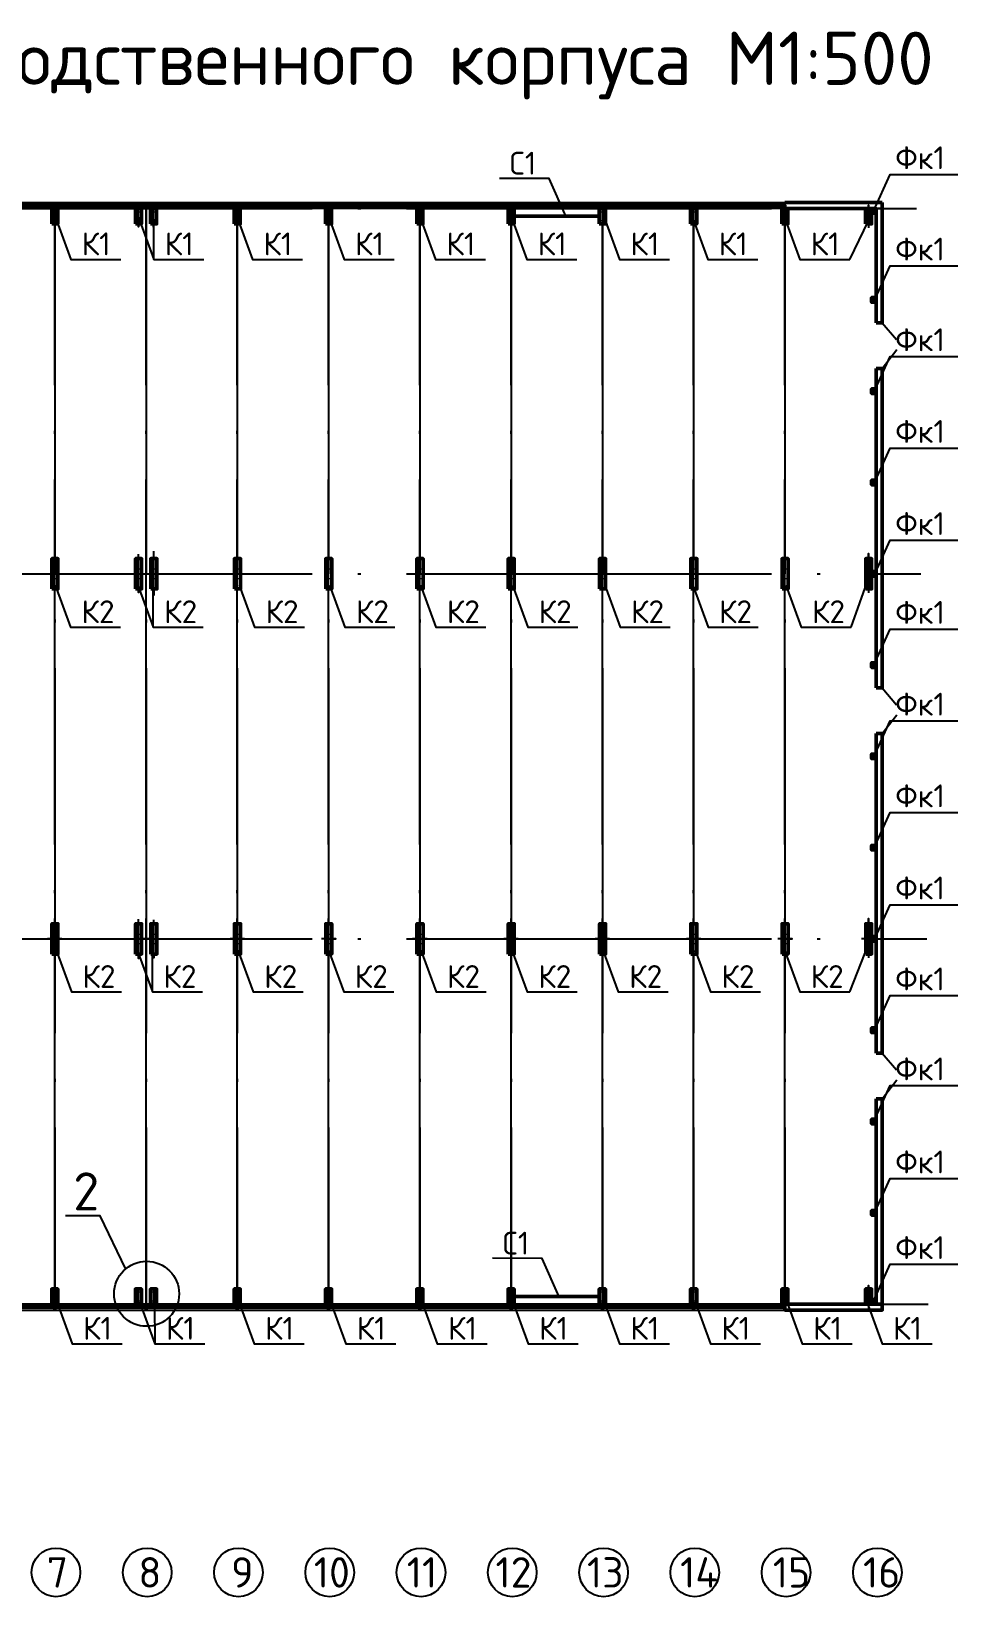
# Model space of a CAD drawing. Header units: millimetres. Extents: x -258526 to -95372, y 16759 to 83244.
# Drawn here: x -128531.7 to -128501.3, y 39764.4 to 39815.9 of the extents above; entities that cross this region are included whole.
import ezdxf

# ---------------------------------------------------------------- set-up
doc = ezdxf.new("R2010")
doc.units = ezdxf.units.MM
doc.header["$LTSCALE"] = 0.5
doc.linetypes.add('ACAD_ISO04W100', pattern=[30, 24, -3, 0, -3])
doc.layers.add('оси', color=7, linetype='ACAD_ISO04W100')
doc.layers.add('тонкие', color=7, linetype='Continuous')
for name, color, linetype, lineweight in [('ТОЛСТЫЕ', 1, 'Continuous', 50), ('ТОЛСТЫЕ3', 7, 'Continuous', 30), ('ТОНКИЕе', 7, 'Continuous', 25)]:
    doc.layers.add(name, color=color, linetype=linetype, lineweight=lineweight)
doc.layers.add('штрих', color=7, linetype='Continuous', lineweight=9, true_color=0x000000)
doc.styles.add('Наклонный 5', font='isocpeur.ttf', dxfattribs={"height": 7})

msp = doc.modelspace()

# ---------------------------------------------------------------- linework, layer by layer
at = {"layer": 'оси', "color": 0}
for points in [[(-128549.5967, 39810.0366), (-128502.6357, 39810.0366)], [(-128530.9578, 39774.0366), (-128530.9578, 39774.0366), (-128530.9578, 39810.0366)], [(-128530.9578, 39810.0366), (-128530.9578, 39774.0366)], [(-128527.9578, 39774.0366), (-128527.9578, 39774.0366), (-128527.9578, 39810.0366)], [(-128527.9578, 39810.0366), (-128527.9578, 39774.0366)], [(-128524.9578, 39774.0366), (-128524.9578, 39774.0366), (-128524.9578, 39810.0366)], [(-128524.9578, 39810.0366), (-128524.9578, 39774.0366)], [(-128521.9578, 39774.0366), (-128521.9578, 39774.0366), (-128521.9578, 39810.0366)], [(-128521.9578, 39810.0366), (-128521.9578, 39774.0366)], [(-128518.9578, 39774.0366), (-128518.9578, 39774.0366), (-128518.9578, 39810.0366)], [(-128518.9578, 39810.0366), (-128518.9578, 39774.0366)], [(-128515.9578, 39774.0366), (-128515.9578, 39774.0366), (-128515.9578, 39810.0366)], [(-128515.9578, 39810.0366), (-128515.9578, 39774.0366)], [(-128512.9578, 39774.0366), (-128512.9578, 39774.0366), (-128512.9578, 39810.0366)], [(-128512.9578, 39810.0366), (-128512.9578, 39774.0366)], [(-128509.9578, 39774.0366), (-128509.9578, 39774.0366), (-128509.9578, 39810.0366)], [(-128509.9578, 39810.0366), (-128509.9578, 39774.0366)], [(-128506.9578, 39774.0366), (-128506.9578, 39774.0366), (-128506.9578, 39810.0366)], [(-128506.9578, 39810.0366), (-128506.9578, 39774.0366)], [(-128503.9578, 39806.2866), (-128503.9578, 39810.0366)], [(-128503.9578, 39794.2866), (-128503.9578, 39804.7866)], [(-128549.5967, 39798.0366), (-128502.4891, 39798.0366)], [(-128503.9578, 39782.2866), (-128503.9578, 39792.7866)], [(-128549.5967, 39786.0366), (-128502.2937, 39786.0366)], [(-128503.9578, 39774.0366), (-128503.9578, 39774.0366), (-128503.9578, 39780.7866)], [(-128549.5967, 39774.0366), (-128502.2451, 39774.0366)]]:
    msp.add_lwpolyline(points, dxfattribs=at)
at = {"layer": 'ТОЛСТЫЕ', "color": 0, "lineweight": 25}
for p, q in [((-128549.1578, 39810.2366), (-128503.9578, 39810.2366)), ((-128503.7578, 39810.0366), (-128548.9578, 39810.0366))]:
    msp.add_line(p, q, dxfattribs=at)
at = {"layer": 'ТОЛСТЫЕ', "color": 0}
for p, q in [((-128503.9578, 39810.2366), (-128503.7578, 39810.2366)), ((-128503.7578, 39810.2366), (-128503.7578, 39809.9425)), ((-128503.7578, 39809.9425), (-128503.7578, 39810.0366))]:
    msp.add_line(p, q, dxfattribs=at)
for points in [[(-128545.9578, 39810.0366), (-128545.9578, 39810.0866), (-128506.9578, 39810.0866), (-128506.9578, 39810.1366), (-128545.9578, 39810.1366)], [(-128531.0578, 39809.5366), (-128531.0578, 39810.0366), (-128530.8578, 39810.0366), (-128530.8578, 39809.5366), (-128531.0578, 39809.5366)], [(-128528.3078, 39809.5366), (-128528.3078, 39810.0366), (-128528.1078, 39810.0366), (-128528.1078, 39809.5366), (-128528.3078, 39809.5366)], [(-128527.8078, 39809.5366), (-128527.8078, 39810.0366), (-128527.6078, 39810.0366), (-128527.6078, 39809.5366), (-128527.8078, 39809.5366)], [(-128525.0578, 39809.5366), (-128525.0578, 39810.0366), (-128524.8578, 39810.0366), (-128524.8578, 39809.5366), (-128525.0578, 39809.5366)], [(-128522.0578, 39809.5366), (-128522.0578, 39810.0366), (-128521.8578, 39810.0366), (-128521.8578, 39809.5366), (-128522.0578, 39809.5366)], [(-128519.0578, 39809.5366), (-128519.0578, 39810.0366), (-128518.8578, 39810.0366), (-128518.8578, 39809.5366), (-128519.0578, 39809.5366)], [(-128516.0578, 39809.5366), (-128516.0578, 39810.0366), (-128515.8578, 39810.0366), (-128515.8578, 39809.5366), (-128516.0578, 39809.5366)], [(-128515.8578, 39809.7866), (-128513.0578, 39809.7866)], [(-128513.0578, 39809.5366), (-128513.0578, 39810.0366), (-128512.8578, 39810.0366), (-128512.8578, 39809.5366), (-128513.0578, 39809.5366)], [(-128510.0578, 39809.5366), (-128510.0578, 39810.0366), (-128509.8578, 39810.0366), (-128509.8578, 39809.5366), (-128510.0578, 39809.5366)], [(-128507.0578, 39809.5366), (-128507.0578, 39810.0366), (-128506.8578, 39810.0366), (-128506.8578, 39809.5366), (-128507.0578, 39809.5366)], [(-128506.9578, 39810.2366), (-128503.7578, 39810.2366)], [(-128506.8578, 39810.0366), (-128503.9578, 39810.0366)], [(-128504.3078, 39809.5366), (-128504.3078, 39810.0366), (-128504.1078, 39810.0366), (-128504.1078, 39809.5366), (-128504.3078, 39809.5366)], [(-128504.1078, 39809.8866), (-128503.9578, 39809.8866), (-128503.9578, 39810.0366), (-128504.1078, 39810.0366), (-128504.1078, 39810.0366), (-128504.1078, 39809.8866), (-128503.9578, 39810.0366), (-128504.1078, 39810.0366), (-128503.9578, 39809.8866)], [(-128503.9578, 39806.2866), (-128503.9578, 39810.0366)], [(-128503.7578, 39810.0366), (-128503.7578, 39806.2866)], [(-128504.1078, 39806.9616), (-128503.9578, 39806.9616), (-128503.9578, 39807.1116), (-128504.1078, 39807.1116), (-128504.1078, 39807.1116), (-128504.1078, 39806.9616), (-128503.9578, 39807.1116), (-128504.1078, 39807.1116), (-128503.9578, 39806.9616)], [(-128503.9578, 39806.2866), (-128503.7555, 39806.2866), (-128503.7578, 39806.2866)], [(-128503.9578, 39794.2866), (-128503.9578, 39804.7866)], [(-128503.7578, 39804.7866), (-128503.9578, 39804.7866)], [(-128503.7578, 39804.7866), (-128503.7578, 39794.2866)], [(-128504.1078, 39803.9616), (-128503.9578, 39803.9616), (-128503.9578, 39804.1116), (-128504.1078, 39804.1116), (-128504.1078, 39804.1116), (-128504.1078, 39803.9616), (-128503.9578, 39804.1116), (-128504.1078, 39804.1116), (-128503.9578, 39803.9616)], [(-128504.1078, 39800.9616), (-128503.9578, 39800.9616), (-128503.9578, 39801.1116), (-128504.1078, 39801.1116), (-128504.1078, 39801.1116), (-128504.1078, 39800.9616), (-128503.9578, 39801.1116), (-128504.1078, 39801.1116), (-128503.9578, 39800.9616)], [(-128531.0516, 39797.5366), (-128530.8516, 39797.5366), (-128530.8516, 39798.5366), (-128531.0516, 39798.5366), (-128531.0516, 39797.5366)], [(-128528.3016, 39797.5366), (-128528.1016, 39797.5366), (-128528.1016, 39798.5366), (-128528.3016, 39798.5366), (-128528.3016, 39797.5366)], [(-128527.8016, 39797.5366), (-128527.6016, 39797.5366), (-128527.6016, 39798.5366), (-128527.8016, 39798.5366), (-128527.8016, 39797.5366)], [(-128525.0516, 39797.5366), (-128524.8516, 39797.5366), (-128524.8516, 39798.5366), (-128525.0516, 39798.5366), (-128525.0516, 39797.5366)], [(-128522.0516, 39797.5366), (-128521.8516, 39797.5366), (-128521.8516, 39798.5366), (-128522.0516, 39798.5366), (-128522.0516, 39797.5366)], [(-128519.0516, 39797.5366), (-128518.8516, 39797.5366), (-128518.8516, 39798.5366), (-128519.0516, 39798.5366), (-128519.0516, 39797.5366)], [(-128516.0516, 39797.5366), (-128515.8516, 39797.5366), (-128515.8516, 39798.5366), (-128516.0516, 39798.5366), (-128516.0516, 39797.5366)], [(-128513.0516, 39797.5366), (-128512.8516, 39797.5366), (-128512.8516, 39798.5366), (-128513.0516, 39798.5366), (-128513.0516, 39797.5366)], [(-128510.0516, 39797.5366), (-128509.8516, 39797.5366), (-128509.8516, 39798.5366), (-128510.0516, 39798.5366), (-128510.0516, 39797.5366)], [(-128507.0516, 39797.5366), (-128506.8516, 39797.5366), (-128506.8516, 39798.5366), (-128507.0516, 39798.5366), (-128507.0516, 39797.5366)], [(-128504.3016, 39797.5366), (-128504.1078, 39797.5366), (-128504.1078, 39798.5366), (-128504.3016, 39798.5366), (-128504.3016, 39797.5366)], [(-128504.1078, 39797.9616), (-128503.9578, 39797.9616), (-128503.9578, 39798.1116), (-128504.1078, 39798.1116), (-128504.1078, 39798.1116), (-128504.1078, 39797.9616), (-128503.9578, 39798.1116), (-128504.1078, 39798.1116), (-128503.9578, 39797.9616)], [(-128504.1078, 39794.9616), (-128503.9578, 39794.9616), (-128503.9578, 39795.1116), (-128504.1078, 39795.1116), (-128504.1078, 39795.1116), (-128504.1078, 39794.9616), (-128503.9578, 39795.1116), (-128504.1078, 39795.1116), (-128503.9578, 39794.9616)], [(-128503.9578, 39794.2866), (-128503.7555, 39794.2866), (-128503.7578, 39794.2866)], [(-128503.9578, 39782.2866), (-128503.9578, 39792.7866)], [(-128503.7578, 39792.7866), (-128503.9578, 39792.7866)], [(-128503.7578, 39792.7866), (-128503.7578, 39782.2866)], [(-128504.1078, 39791.9616), (-128503.9578, 39791.9616), (-128503.9578, 39792.1116), (-128504.1078, 39792.1116), (-128504.1078, 39792.1116), (-128504.1078, 39791.9616), (-128503.9578, 39792.1116), (-128504.1078, 39792.1116), (-128503.9578, 39791.9616)], [(-128504.1078, 39788.9616), (-128503.9578, 39788.9616), (-128503.9578, 39789.1116), (-128504.1078, 39789.1116), (-128504.1078, 39789.1116), (-128504.1078, 39788.9616), (-128503.9578, 39789.1116), (-128504.1078, 39789.1116), (-128503.9578, 39788.9616)], [(-128531.0516, 39785.5366), (-128530.8516, 39785.5366), (-128530.8516, 39786.5366), (-128531.0516, 39786.5366), (-128531.0516, 39785.5366)], [(-128528.3016, 39785.5366), (-128528.1016, 39785.5366), (-128528.1016, 39786.5366), (-128528.3016, 39786.5366), (-128528.3016, 39785.5366)], [(-128527.8016, 39785.5366), (-128527.6016, 39785.5366), (-128527.6016, 39786.5366), (-128527.8016, 39786.5366), (-128527.8016, 39785.5366)], [(-128525.0516, 39785.5366), (-128524.8516, 39785.5366), (-128524.8516, 39786.5366), (-128525.0516, 39786.5366), (-128525.0516, 39785.5366)], [(-128522.0516, 39785.5366), (-128521.8516, 39785.5366), (-128521.8516, 39786.5366), (-128522.0516, 39786.5366), (-128522.0516, 39785.5366)], [(-128519.0516, 39785.5366), (-128518.8516, 39785.5366), (-128518.8516, 39786.5366), (-128519.0516, 39786.5366), (-128519.0516, 39785.5366)], [(-128516.0516, 39785.5366), (-128515.8516, 39785.5366), (-128515.8516, 39786.5366), (-128516.0516, 39786.5366), (-128516.0516, 39785.5366)], [(-128513.0516, 39785.5366), (-128512.8516, 39785.5366), (-128512.8516, 39786.5366), (-128513.0516, 39786.5366), (-128513.0516, 39785.5366)], [(-128510.0516, 39785.5366), (-128509.8516, 39785.5366), (-128509.8516, 39786.5366), (-128510.0516, 39786.5366), (-128510.0516, 39785.5366)], [(-128507.0516, 39785.5366), (-128506.8516, 39785.5366), (-128506.8516, 39786.5366), (-128507.0516, 39786.5366), (-128507.0516, 39785.5366)], [(-128504.3016, 39785.5366), (-128504.1078, 39785.5366), (-128504.1078, 39786.5366), (-128504.3016, 39786.5366), (-128504.3016, 39785.5366)], [(-128504.1078, 39785.9616), (-128503.9578, 39785.9616), (-128503.9578, 39786.1116), (-128504.1078, 39786.1116), (-128504.1078, 39786.1116), (-128504.1078, 39785.9616), (-128503.9578, 39786.1116), (-128504.1078, 39786.1116), (-128503.9578, 39785.9616)], [(-128504.1078, 39782.9616), (-128503.9578, 39782.9616), (-128503.9578, 39783.1116), (-128504.1078, 39783.1116), (-128504.1078, 39783.1116), (-128504.1078, 39782.9616), (-128503.9578, 39783.1116), (-128504.1078, 39783.1116), (-128503.9578, 39782.9616)], [(-128503.9578, 39782.2866), (-128503.7555, 39782.2866), (-128503.7578, 39782.2866)], [(-128503.7578, 39780.7866), (-128503.7578, 39774.0366), (-128503.9578, 39774.0366), (-128503.9578, 39780.7866)], [(-128503.9578, 39780.0366), (-128503.9578, 39780.7866)], [(-128503.7578, 39780.7866), (-128503.9578, 39780.7866)], [(-128504.1078, 39779.9616), (-128503.9578, 39779.9616), (-128503.9578, 39780.1116), (-128504.1078, 39780.1116), (-128504.1078, 39780.1116), (-128504.1078, 39779.9616), (-128503.9578, 39780.1116), (-128504.1078, 39780.1116), (-128503.9578, 39779.9616)], [(-128504.1078, 39776.9616), (-128503.9578, 39776.9616), (-128503.9578, 39777.1116), (-128504.1078, 39777.1116), (-128504.1078, 39777.1116), (-128504.1078, 39776.9616), (-128503.9578, 39777.1116), (-128504.1078, 39777.1116), (-128503.9578, 39776.9616)], [(-128531.0578, 39774.0366), (-128531.0578, 39774.5366), (-128530.8578, 39774.5366), (-128530.8578, 39774.0366), (-128531.0578, 39774.0366)], [(-128528.3078, 39774.0366), (-128528.3078, 39774.5366), (-128528.1078, 39774.5366), (-128528.1078, 39774.0366), (-128528.3078, 39774.0366)], [(-128527.8078, 39774.0366), (-128527.8078, 39774.5366), (-128527.6078, 39774.5366), (-128527.6078, 39774.0366), (-128527.8078, 39774.0366)], [(-128525.0578, 39774.0366), (-128525.0578, 39774.5366), (-128524.8578, 39774.5366), (-128524.8578, 39774.0366), (-128525.0578, 39774.0366)], [(-128522.0578, 39774.0366), (-128522.0578, 39774.5366), (-128521.8578, 39774.5366), (-128521.8578, 39774.0366), (-128522.0578, 39774.0366)], [(-128519.0578, 39774.0366), (-128519.0578, 39774.5366), (-128518.8578, 39774.5366), (-128518.8578, 39774.0366), (-128519.0578, 39774.0366)], [(-128516.0578, 39774.0366), (-128516.0578, 39774.5366), (-128515.8578, 39774.5366), (-128515.8578, 39774.0366), (-128516.0578, 39774.0366)], [(-128515.8578, 39774.2866), (-128513.0578, 39774.2866)], [(-128513.0578, 39774.0366), (-128513.0578, 39774.5366), (-128512.8578, 39774.5366), (-128512.8578, 39774.0366), (-128513.0578, 39774.0366)], [(-128510.0578, 39774.0366), (-128510.0578, 39774.5366), (-128509.8578, 39774.5366), (-128509.8578, 39774.0366), (-128510.0578, 39774.0366)], [(-128507.0578, 39774.0366), (-128507.0578, 39774.5366), (-128506.8578, 39774.5366), (-128506.8578, 39774.0366), (-128507.0578, 39774.0366)], [(-128504.3078, 39774.0366), (-128504.3078, 39774.5366), (-128504.1078, 39774.5366), (-128504.1078, 39774.0366), (-128504.3078, 39774.0366)], [(-128506.9578, 39774.0366), (-128506.9578, 39773.9866), (-128545.9578, 39773.9866), (-128545.9578, 39773.9366), (-128506.9578, 39773.9366)], [(-128530.9578, 39773.8366), (-128530.9578, 39774.0366)], [(-128527.9578, 39773.8366), (-128527.9578, 39774.0366)], [(-128524.9578, 39773.8366), (-128524.9578, 39774.0366)], [(-128521.9578, 39773.8366), (-128521.9578, 39774.0366)], [(-128518.9578, 39773.8366), (-128518.9578, 39774.0366)], [(-128515.9578, 39773.8366), (-128515.9578, 39774.0366)], [(-128512.9578, 39773.8366), (-128512.9578, 39774.0366)], [(-128509.9578, 39773.8366), (-128509.9578, 39774.0366)], [(-128506.9578, 39773.8366), (-128506.9578, 39774.0366)], [(-128503.7578, 39774.0366), (-128503.7578, 39773.8366), (-128506.9578, 39773.8366), (-128506.9578, 39774.0366), (-128504.1078, 39774.0366)], [(-128504.1078, 39774.0366), (-128503.9578, 39774.0366), (-128503.9578, 39774.1866), (-128504.1078, 39774.1866), (-128504.1078, 39774.1866), (-128504.1078, 39774.0366), (-128503.9578, 39774.1866), (-128504.1078, 39774.1866), (-128503.9578, 39774.0366)]]:
    msp.add_lwpolyline(points, dxfattribs=at)
at = {"layer": 'ТОЛСТЫЕ', "color": 0, "lineweight": 25}
msp.add_lwpolyline([(-128549.1578, 39774.0366), (-128549.1578, 39773.8366), (-128503.7578, 39773.8366), (-128503.7578, 39774.0366), (-128549.1578, 39774.0366)], dxfattribs=at)
at = {"layer": 'ТОЛСТЫЕ3', "color": 0}
for points in [[(-128530.9578, 39810.0366), (-128530.9578, 39810.2366)], [(-128527.9578, 39810.0366), (-128527.9578, 39810.2366)], [(-128524.9578, 39810.0366), (-128524.9578, 39810.2366)], [(-128521.9578, 39810.0366), (-128521.9578, 39810.2366)], [(-128518.9578, 39810.0366), (-128518.9578, 39810.2366)], [(-128515.9578, 39810.0366), (-128515.9578, 39810.2366)], [(-128512.9578, 39810.0366), (-128512.9578, 39810.2366)], [(-128509.9578, 39810.0366), (-128509.9578, 39810.2366)], [(-128506.9578, 39810.0366), (-128506.9578, 39810.2366)]]:
    msp.add_lwpolyline(points, dxfattribs=at)
at = {"layer": 'тонкие', "color": 0}
for points in [[(-128531.0578, 39809.5366), (-128530.9578, 39809.5366), (-128530.9578, 39810.1464), (-128530.9578, 39809.4009)], [(-128525.0578, 39809.5366), (-128524.9578, 39809.5366), (-128524.9578, 39810.1464), (-128524.9578, 39809.4009)], [(-128522.0578, 39809.5366), (-128521.9578, 39809.5366), (-128521.9578, 39810.1464), (-128521.9578, 39809.4009)], [(-128519.0578, 39809.5366), (-128518.9578, 39809.5366), (-128518.9578, 39810.1464), (-128518.9578, 39809.4009)], [(-128516.0578, 39809.5366), (-128515.9578, 39809.5366), (-128515.9578, 39810.1464), (-128515.9578, 39809.4009)], [(-128513.0578, 39809.5366), (-128512.9578, 39809.5366), (-128512.9578, 39810.1464), (-128512.9578, 39809.4009)], [(-128510.0578, 39809.5366), (-128509.9578, 39809.5366), (-128509.9578, 39810.1464), (-128509.9578, 39809.4009)], [(-128507.0578, 39809.5366), (-128506.9578, 39809.5366), (-128506.9578, 39810.1464), (-128506.9578, 39809.4009)], [(-128504.3078, 39809.5366), (-128504.2078, 39809.5366), (-128504.2078, 39810.1464), (-128504.2078, 39809.4009)], [(-128504.2078, 39798.0366), (-128504.2078, 39798.7075), (-128504.2078, 39797.4147)], [(-128530.9578, 39786.0366), (-128530.9578, 39786.7075), (-128530.9578, 39785.4147)], [(-128527.9578, 39786.0366), (-128527.9578, 39786.7075), (-128527.9578, 39785.4147)], [(-128524.9578, 39786.0366), (-128524.9578, 39786.7075), (-128524.9578, 39785.4147)], [(-128521.9578, 39786.0366), (-128521.9578, 39786.7075), (-128521.9578, 39785.4147)], [(-128518.9578, 39786.0366), (-128518.9578, 39786.7075), (-128518.9578, 39785.4147)], [(-128515.9578, 39786.0366), (-128515.9578, 39786.7075), (-128515.9578, 39785.4147)], [(-128512.9578, 39786.0366), (-128512.9578, 39786.7075), (-128512.9578, 39785.4147)], [(-128509.9578, 39786.0366), (-128509.9578, 39786.7075), (-128509.9578, 39785.4147)], [(-128506.9578, 39786.0366), (-128506.9578, 39786.7075), (-128506.9578, 39785.4147)], [(-128504.2078, 39786.0366), (-128504.2078, 39786.7075), (-128504.2078, 39785.4147)], [(-128503.9578, 39786.0366), (-128504.2078, 39786.0366), (-128504.2078, 39786.2153), (-128504.2078, 39785.927)], [(-128531.0516, 39786.0366), (-128530.7208, 39786.0366), (-128531.1948, 39786.0366)], [(-128528.0516, 39786.0366), (-128527.7208, 39786.0366), (-128528.1948, 39786.0366)], [(-128525.0516, 39786.0366), (-128524.7208, 39786.0366), (-128525.1948, 39786.0366)], [(-128522.0516, 39786.0366), (-128521.7208, 39786.0366), (-128522.1948, 39786.0366)], [(-128519.0516, 39786.0366), (-128518.7208, 39786.0366), (-128519.1948, 39786.0366)], [(-128516.0516, 39786.0366), (-128515.7208, 39786.0366), (-128516.1948, 39786.0366)], [(-128513.0516, 39786.0366), (-128512.7208, 39786.0366), (-128513.1948, 39786.0366)], [(-128510.0516, 39786.0366), (-128509.7208, 39786.0366), (-128510.1948, 39786.0366)], [(-128507.0516, 39786.0366), (-128506.7208, 39786.0366), (-128507.1948, 39786.0366)], [(-128504.3016, 39786.0366), (-128503.9708, 39786.0366), (-128504.4448, 39786.0366)], [(-128531.2078, 39774.0366), (-128530.9578, 39774.0366), (-128530.9578, 39774.6464), (-128530.9578, 39773.9009)], [(-128528.2078, 39774.0366), (-128527.9578, 39774.0366), (-128527.9578, 39774.6464), (-128527.9578, 39773.9009)], [(-128525.2078, 39774.0366), (-128524.9578, 39774.0366), (-128524.9578, 39774.6464), (-128524.9578, 39773.9009)], [(-128522.2078, 39774.0366), (-128521.9578, 39774.0366), (-128521.9578, 39774.6464), (-128521.9578, 39773.9009)], [(-128519.2078, 39774.0366), (-128518.9578, 39774.0366), (-128518.9578, 39774.6464), (-128518.9578, 39773.9009)], [(-128516.2078, 39774.0366), (-128515.9578, 39774.0366), (-128515.9578, 39774.6464), (-128515.9578, 39773.9009)], [(-128513.2078, 39774.0366), (-128512.9578, 39774.0366), (-128512.9578, 39774.6464), (-128512.9578, 39773.9009)], [(-128510.2078, 39774.0366), (-128509.9578, 39774.0366), (-128509.9578, 39774.6464), (-128509.9578, 39773.9009)], [(-128507.2078, 39774.0366), (-128506.9578, 39774.0366), (-128506.9578, 39774.6464), (-128506.9578, 39773.9009)], [(-128504.4578, 39774.0366), (-128504.2078, 39774.0366), (-128504.2078, 39774.6464), (-128504.2078, 39773.9009)], [(-128503.9578, 39774.0366), (-128504.2078, 39774.0366), (-128504.2078, 39774.6495)]]:
    msp.add_lwpolyline(points, dxfattribs=at)
at = {"layer": 'ТОНКИЕе', "color": 0}
for points in [[(-128514.1515, 39809.762), (-128514.7015, 39811.0258), (-128516.3419, 39811.0322)], [(-128504.0331, 39809.9748), (-128503.5003, 39811.1588), (-128501.2779, 39811.1588)], [(-128528.2078, 39809.5366), (-128528.2078, 39809.4341), (-128528.2078, 39810.0366)], [(-128527.7078, 39809.5366), (-128527.7078, 39809.4243), (-128527.7078, 39810.0366)], [(-128530.9343, 39809.7474), (-128530.43, 39808.3702), (-128528.787, 39808.3702)], [(-128528.204, 39809.7474), (-128527.6997, 39808.3702), (-128526.0567, 39808.3702)], [(-128527.6997, 39808.3702), (-128527.6997, 39809.6929)], [(-128524.9591, 39809.7474), (-128524.4548, 39808.3702), (-128522.8118, 39808.3702)], [(-128521.9488, 39809.7474), (-128521.4445, 39808.3702), (-128519.8015, 39808.3702)], [(-128518.9445, 39809.7474), (-128518.4402, 39808.3702), (-128516.7973, 39808.3702)], [(-128515.9472, 39809.7474), (-128515.4429, 39808.3702), (-128513.8, 39808.3702)], [(-128512.8979, 39809.7474), (-128512.3935, 39808.3702), (-128510.7506, 39808.3702)], [(-128509.9982, 39809.7474), (-128509.4939, 39808.3702), (-128507.8509, 39808.3702)], [(-128506.9748, 39809.7474), (-128506.4705, 39808.3702), (-128504.8275, 39808.3702)], [(-128504.8275, 39808.3702), (-128504.2078, 39809.6366)], [(-128504.0331, 39806.9735), (-128503.5003, 39808.1575), (-128501.2779, 39808.1575)], [(-128503.7555, 39806.2866), (-128503.2932, 39805.7316)], [(-128504.0331, 39803.994), (-128503.5003, 39805.178), (-128501.2779, 39805.178)], [(-128503.7578, 39804.7866), (-128503.278, 39805.4052)], [(-128504.0331, 39800.9817), (-128503.5003, 39802.1657), (-128501.2779, 39802.1657)], [(-128504.0331, 39797.9543), (-128503.5003, 39799.1383), (-128501.2779, 39799.1383)], [(-128528.2016, 39797.5366), (-128528.2016, 39797.4173), (-128528.2016, 39798.683)], [(-128527.7016, 39797.5366), (-128527.7016, 39797.3317), (-128527.7016, 39798.784)], [(-128530.9407, 39797.6579), (-128530.4364, 39796.2806), (-128528.7935, 39796.2806)], [(-128528.2246, 39797.6579), (-128527.7203, 39796.2806), (-128526.0773, 39796.2806)], [(-128527.7203, 39796.2806), (-128527.7203, 39797.6931)], [(-128524.8912, 39797.6579), (-128524.3869, 39796.2806), (-128522.7439, 39796.2806)], [(-128521.9227, 39797.6579), (-128521.4183, 39796.2806), (-128519.7754, 39796.2806)], [(-128518.9322, 39797.6579), (-128518.4278, 39796.2806), (-128516.7849, 39796.2806)], [(-128515.9142, 39797.6579), (-128515.4099, 39796.2806), (-128513.767, 39796.2806)], [(-128512.8788, 39797.6579), (-128512.3745, 39796.2806), (-128510.7316, 39796.2806)], [(-128509.9875, 39797.6579), (-128509.4832, 39796.2806), (-128507.8402, 39796.2806)], [(-128506.931, 39797.6579), (-128506.4267, 39796.2806), (-128504.7837, 39796.2806)], [(-128504.7837, 39796.2806), (-128504.2078, 39797.8866)], [(-128504.0331, 39795.0344), (-128503.5003, 39796.2184), (-128501.2779, 39796.2184)], [(-128503.7555, 39794.2866), (-128503.2932, 39793.7316)], [(-128503.7578, 39792.7866), (-128503.278, 39793.4052)], [(-128504.0331, 39792.019), (-128503.5003, 39793.203), (-128501.2779, 39793.203)], [(-128504.0331, 39789.0058), (-128503.5003, 39790.1898), (-128501.2779, 39790.1898)], [(-128504.0331, 39785.9785), (-128503.5003, 39787.1625), (-128501.2779, 39787.1625)], [(-128528.2016, 39785.5366), (-128528.2016, 39785.3962), (-128528.2016, 39786.6871)], [(-128527.7016, 39785.5366), (-128527.7016, 39785.4116), (-128527.7016, 39786.6641)], [(-128530.9098, 39785.6699), (-128530.4055, 39784.2927), (-128528.7625, 39784.2927)], [(-128528.248, 39785.6699), (-128527.7437, 39784.2927), (-128526.1008, 39784.2927)], [(-128527.7437, 39784.2927), (-128527.7437, 39785.7258)], [(-128524.9363, 39785.6699), (-128524.432, 39784.2927), (-128522.789, 39784.2927)], [(-128521.9616, 39785.6699), (-128521.4573, 39784.2927), (-128519.8143, 39784.2927)], [(-128518.9283, 39785.6699), (-128518.424, 39784.2927), (-128516.781, 39784.2927)], [(-128515.9282, 39785.6699), (-128515.4239, 39784.2927), (-128513.781, 39784.2927)], [(-128512.9389, 39785.6699), (-128512.4345, 39784.2927), (-128510.7916, 39784.2927)], [(-128509.9056, 39785.6699), (-128509.4013, 39784.2927), (-128507.7583, 39784.2927)], [(-128506.9748, 39785.6699), (-128506.4705, 39784.2927), (-128504.8275, 39784.2927)], [(-128504.8275, 39784.2927), (-128504.2016, 39785.8866)], [(-128504.0331, 39782.9883), (-128503.5003, 39784.1723), (-128501.2779, 39784.1723)], [(-128503.7555, 39782.2866), (-128503.2932, 39781.7316)], [(-128504.0331, 39780.0327), (-128503.5003, 39781.2167), (-128501.2779, 39781.2167)], [(-128503.7578, 39780.7866), (-128503.278, 39781.4052)], [(-128504.0331, 39776.9751), (-128503.5003, 39778.1591), (-128501.2779, 39778.1591)], [(-128528.6169, 39775.1799), (-128529.4662, 39776.9382), (-128530.6034, 39776.9382)], [(-128514.3825, 39774.2709), (-128514.9324, 39775.5347), (-128516.5728, 39775.5411)], [(-128504.0331, 39774.1593), (-128503.5003, 39775.3433), (-128501.2779, 39775.3433)], [(-128528.2078, 39774.0366), (-128528.2078, 39774.5789)], [(-128527.7078, 39774.5876), (-128527.7078, 39774.5876)], [(-128527.7078, 39774.5876), (-128527.7078, 39774.0366)], [(-128530.8911, 39774.1094), (-128530.3868, 39772.7322), (-128528.7439, 39772.7322)], [(-128528.1672, 39774.1094), (-128527.6629, 39772.7322), (-128526.02, 39772.7322)], [(-128527.6779, 39774.0913), (-128527.6629, 39772.7322)], [(-128524.9081, 39774.1094), (-128524.4038, 39772.7322), (-128522.7608, 39772.7322)], [(-128521.8935, 39774.1094), (-128521.3892, 39772.7322), (-128519.7463, 39772.7322)], [(-128518.8936, 39774.1094), (-128518.3892, 39772.7322), (-128516.7463, 39772.7322)], [(-128515.8982, 39774.1094), (-128515.3939, 39772.7322), (-128513.7509, 39772.7322)], [(-128512.8985, 39774.1094), (-128512.3942, 39772.7322), (-128510.7512, 39772.7322)], [(-128509.9123, 39774.1094), (-128509.408, 39772.7322), (-128507.765, 39772.7322)], [(-128506.8914, 39774.1094), (-128506.3871, 39772.7322), (-128504.7441, 39772.7322)], [(-128504.269, 39774.1094), (-128503.7647, 39772.7322), (-128502.1218, 39772.7322)]]:
    msp.add_lwpolyline(points, dxfattribs=at)
for centre, radius in [((-128527.9374, 39774.3743), 1.069), ((-128530.9188, 39765.2204), 0.8), ((-128527.9188, 39765.2204), 0.8), ((-128524.9188, 39765.2204), 0.8), ((-128521.9188, 39765.2204), 0.8), ((-128518.9188, 39765.2204), 0.8), ((-128515.9188, 39765.2204), 0.8), ((-128512.9188, 39765.2204), 0.8), ((-128509.9188, 39765.2204), 0.8), ((-128506.9188, 39765.2204), 0.8), ((-128503.9188, 39765.2204), 0.8)]:
    msp.add_circle(centre, radius, dxfattribs=at)
at = {"layer": 'штрих', "color": 0}
for points in [[(-128531.0578, 39810.0366), (-128531.0578, 39809.9366), (-128530.8578, 39809.9366), (-128530.8578, 39809.6366), (-128531.0578, 39809.6366)], [(-128528.3078, 39810.0366), (-128528.3078, 39809.9366), (-128528.1078, 39809.9366), (-128528.1078, 39809.6366), (-128528.3078, 39809.6366)], [(-128527.8078, 39810.0366), (-128527.8078, 39809.9366), (-128527.6078, 39809.9366), (-128527.6078, 39809.6366), (-128527.8078, 39809.6366)], [(-128525.0578, 39810.0366), (-128525.0578, 39809.9366), (-128524.8578, 39809.9366), (-128524.8578, 39809.6366), (-128525.0578, 39809.6366)], [(-128522.0578, 39810.0366), (-128522.0578, 39809.9366), (-128521.8578, 39809.9366), (-128521.8578, 39809.6366), (-128522.0578, 39809.6366)], [(-128519.0578, 39810.0366), (-128519.0578, 39809.9366), (-128518.8578, 39809.9366), (-128518.8578, 39809.6366), (-128519.0578, 39809.6366)], [(-128516.0578, 39810.0366), (-128516.0578, 39809.9366), (-128515.8578, 39809.9366), (-128515.8578, 39809.6366), (-128516.0578, 39809.6366)], [(-128513.0578, 39810.0366), (-128513.0578, 39809.9366), (-128512.8578, 39809.9366), (-128512.8578, 39809.6366), (-128513.0578, 39809.6366)], [(-128510.0578, 39810.0366), (-128510.0578, 39809.9366), (-128509.8578, 39809.9366), (-128509.8578, 39809.6366), (-128510.0578, 39809.6366)], [(-128507.0578, 39810.0366), (-128507.0578, 39809.9366), (-128506.8578, 39809.9366), (-128506.8578, 39809.6366), (-128507.0578, 39809.6366)], [(-128504.3078, 39810.0366), (-128504.3078, 39809.9366), (-128504.1078, 39809.9366), (-128504.1078, 39809.6366), (-128504.3078, 39809.6366)], [(-128531.0516, 39797.5366), (-128531.0516, 39797.8866), (-128530.8516, 39797.8866), (-128530.8516, 39797.8866), (-128530.8516, 39798.1866), (-128531.0516, 39798.1866)], [(-128528.3016, 39797.5366), (-128528.3016, 39797.8866), (-128528.1016, 39797.8866), (-128528.1016, 39797.8866), (-128528.1016, 39798.1866), (-128528.3016, 39798.1866)], [(-128527.8016, 39797.5366), (-128527.8016, 39797.8866), (-128527.6016, 39797.8866), (-128527.6016, 39797.8866), (-128527.6016, 39798.1866), (-128527.8016, 39798.1866)], [(-128525.0516, 39797.5366), (-128525.0516, 39797.8866), (-128524.8516, 39797.8866), (-128524.8516, 39797.8866), (-128524.8516, 39798.1866), (-128525.0516, 39798.1866)], [(-128522.0516, 39797.5366), (-128522.0516, 39797.8866), (-128521.8516, 39797.8866), (-128521.8516, 39797.8866), (-128521.8516, 39798.1866), (-128522.0516, 39798.1866)], [(-128519.0516, 39797.5366), (-128519.0516, 39797.8866), (-128518.8516, 39797.8866), (-128518.8516, 39797.8866), (-128518.8516, 39798.1866), (-128519.0516, 39798.1866)], [(-128516.0516, 39797.5366), (-128516.0516, 39797.8866), (-128515.8516, 39797.8866), (-128515.8516, 39797.8866), (-128515.8516, 39798.1866), (-128516.0516, 39798.1866)], [(-128513.0516, 39797.5366), (-128513.0516, 39797.8866), (-128512.8516, 39797.8866), (-128512.8516, 39797.8866), (-128512.8516, 39798.1866), (-128513.0516, 39798.1866)], [(-128510.0516, 39797.5366), (-128510.0516, 39797.8866), (-128509.8516, 39797.8866), (-128509.8516, 39797.8866), (-128509.8516, 39798.1866), (-128510.0516, 39798.1866)], [(-128507.0516, 39797.5366), (-128507.0516, 39797.8866), (-128506.8516, 39797.8866), (-128506.8516, 39797.8866), (-128506.8516, 39798.1866), (-128507.0516, 39798.1866)], [(-128504.3016, 39797.5366), (-128504.3016, 39797.8866), (-128504.1016, 39797.8866), (-128504.1078, 39797.8866), (-128504.1078, 39798.1866), (-128504.3016, 39798.1866)], [(-128531.0516, 39785.5366), (-128531.0516, 39785.8866), (-128530.8516, 39785.8866), (-128530.8516, 39785.8866), (-128530.8516, 39786.1866), (-128531.0516, 39786.1866)], [(-128528.3016, 39785.5366), (-128528.3016, 39785.8866), (-128528.1016, 39785.8866), (-128528.1016, 39785.8866), (-128528.1016, 39786.1866), (-128528.3016, 39786.1866)], [(-128527.8016, 39785.5366), (-128527.8016, 39785.8866), (-128527.6016, 39785.8866), (-128527.6016, 39785.8866), (-128527.6016, 39786.1866), (-128527.8016, 39786.1866)], [(-128525.0516, 39785.5366), (-128525.0516, 39785.8866), (-128524.8516, 39785.8866), (-128524.8516, 39785.8866), (-128524.8516, 39786.1866), (-128525.0516, 39786.1866)], [(-128522.0516, 39785.5366), (-128522.0516, 39785.8866), (-128521.8516, 39785.8866), (-128521.8516, 39785.8866), (-128521.8516, 39786.1866), (-128522.0516, 39786.1866)], [(-128519.0516, 39785.5366), (-128519.0516, 39785.8866), (-128518.8516, 39785.8866), (-128518.8516, 39785.8866), (-128518.8516, 39786.1866), (-128519.0516, 39786.1866)], [(-128516.0516, 39785.5366), (-128516.0516, 39785.8866), (-128515.8516, 39785.8866), (-128515.8516, 39785.8866), (-128515.8516, 39786.1866), (-128516.0516, 39786.1866)], [(-128513.0516, 39785.5366), (-128513.0516, 39785.8866), (-128512.8516, 39785.8866), (-128512.8516, 39785.8866), (-128512.8516, 39786.1866), (-128513.0516, 39786.1866)], [(-128510.0516, 39785.5366), (-128510.0516, 39785.8866), (-128509.8516, 39785.8866), (-128509.8516, 39785.8866), (-128509.8516, 39786.1866), (-128510.0516, 39786.1866)], [(-128507.0516, 39785.5366), (-128507.0516, 39785.8866), (-128506.8516, 39785.8866), (-128506.8516, 39785.8866), (-128506.8516, 39786.1866), (-128507.0516, 39786.1866)], [(-128504.3016, 39785.5366), (-128504.3016, 39785.8866), (-128504.1016, 39785.8866), (-128504.1078, 39785.8866), (-128504.1078, 39786.1866), (-128504.3016, 39786.1866)], [(-128531.0578, 39774.5366), (-128531.0578, 39774.4366), (-128530.8578, 39774.4366), (-128530.8578, 39774.1366), (-128531.0578, 39774.1366)], [(-128528.3078, 39774.5366), (-128528.3078, 39774.4366), (-128528.1078, 39774.4366), (-128528.1078, 39774.1366), (-128528.3078, 39774.1366)], [(-128527.8078, 39774.5366), (-128527.8078, 39774.4366), (-128527.6078, 39774.4366), (-128527.6078, 39774.1366), (-128527.8078, 39774.1366)], [(-128525.0578, 39774.5366), (-128525.0578, 39774.4366), (-128524.8578, 39774.4366), (-128524.8578, 39774.1366), (-128525.0578, 39774.1366)], [(-128522.0578, 39774.5366), (-128522.0578, 39774.4366), (-128521.8578, 39774.4366), (-128521.8578, 39774.1366), (-128522.0578, 39774.1366)], [(-128519.0578, 39774.5366), (-128519.0578, 39774.4366), (-128518.8578, 39774.4366), (-128518.8578, 39774.1366), (-128519.0578, 39774.1366)], [(-128516.0578, 39774.5366), (-128516.0578, 39774.4366), (-128515.8578, 39774.4366), (-128515.8578, 39774.1366), (-128516.0578, 39774.1366)], [(-128513.0578, 39774.5366), (-128513.0578, 39774.4366), (-128512.8578, 39774.4366), (-128512.8578, 39774.1366), (-128513.0578, 39774.1366)], [(-128510.0578, 39774.5366), (-128510.0578, 39774.4366), (-128509.8578, 39774.4366), (-128509.8578, 39774.1366), (-128510.0578, 39774.1366)], [(-128507.0578, 39774.5366), (-128507.0578, 39774.4366), (-128506.8578, 39774.4366), (-128506.8578, 39774.1366), (-128507.0578, 39774.1366)], [(-128504.3078, 39774.5366), (-128504.3078, 39774.4366), (-128504.1078, 39774.4366), (-128504.1078, 39774.1366), (-128504.3078, 39774.1366)]]:
    msp.add_lwpolyline(points, dxfattribs=at)

# ---------------------------------------------------------------- texts
at = {"layer": 'ТОНКИЕе', "color": 0, "style": 'Наклонный 5'}
for s, width, insert, char_height, attachment_point in [('{\\Q0;План производственного корпуса М1:500}', 165.217572, (-128546.3071, 39815.8526), 1.75, 1), ('С1', 0.741749, (-128516.0076, 39811.9051), 0.75, 1), ('Фк1', 0.741749, (-128503.3309, 39812.0829), 0.75, 1), ('К1', 0.741749, (-128530.0725, 39809.2545), 0.75, 1), ('К1', 0.741749, (-128527.3422, 39809.2545), 0.75, 1), ('К1', 0.741749, (-128524.0973, 39809.2545), 0.75, 1), ('К1', 0.741749, (-128521.087, 39809.2545), 0.75, 1), ('К1', 0.741749, (-128518.0827, 39809.2545), 0.75, 1), ('К1', 0.741749, (-128515.0854, 39809.2545), 0.75, 1), ('К1', 0.741749, (-128512.0361, 39809.2545), 0.75, 1), ('К1', 0.741749, (-128509.1364, 39809.2545), 0.75, 1), ('К1', 0.741749, (-128506.113, 39809.2545), 0.75, 1), ('Фк1', 0.741749, (-128503.3309, 39809.0816), 0.75, 1), ('Фк1', 0.741749, (-128503.3309, 39806.1021), 0.75, 1), ('Фк1', 0.741749, (-128503.3309, 39803.0898), 0.75, 1), ('Фк1', 0.741749, (-128503.3309, 39800.0624), 0.75, 1), ('К2', 0.741749, (-128530.0789, 39797.165), 0.75, 1), ('К2', 0.741749, (-128527.3628, 39797.165), 0.75, 1), ('К2', 0.741749, (-128524.0294, 39797.165), 0.75, 1), ('К2', 0.741749, (-128521.0609, 39797.165), 0.75, 1), ('К2', 0.741749, (-128518.0704, 39797.165), 0.75, 1), ('К2', 0.741749, (-128515.0524, 39797.165), 0.75, 1), ('К2', 0.741749, (-128512.017, 39797.165), 0.75, 1), ('К2', 0.741749, (-128509.1257, 39797.165), 0.75, 1), ('К2', 0.741749, (-128506.0692, 39797.165), 0.75, 1), ('Фк1', 0.741749, (-128503.3309, 39797.1425), 0.75, 1), ('Фк1', 0.741749, (-128503.3309, 39794.1271), 0.75, 1), ('Фк1', 0.741749, (-128503.3309, 39791.114), 0.75, 1), ('Фк1', 0.741749, (-128503.3309, 39788.0866), 0.75, 1), ('К2', 0.741749, (-128530.048, 39785.177), 0.75, 1), ('К2', 0.741749, (-128527.3862, 39785.177), 0.75, 1), ('К2', 0.741749, (-128524.0745, 39785.177), 0.75, 1), ('К2', 0.741749, (-128521.0998, 39785.177), 0.75, 1), ('К2', 0.741749, (-128518.0665, 39785.177), 0.75, 1), ('К2', 0.741749, (-128515.0664, 39785.177), 0.75, 1), ('К2', 0.741749, (-128512.0771, 39785.177), 0.75, 1), ('К2', 0.741749, (-128509.0438, 39785.177), 0.75, 1), ('К2', 0.741749, (-128506.113, 39785.177), 0.75, 1), ('Фк1', 0.741749, (-128503.3309, 39785.0964), 0.75, 1), ('Фк1', 0.741749, (-128503.3309, 39782.1409), 0.75, 1), ('Фк1', 0.741749, (-128503.3309, 39779.0832), 0.75, 1), ('2', 1.590667, (-128530.3485, 39777.1153), 1.25, 7), ('С1', 0.741749, (-128516.2385, 39776.414), 0.75, 1), ('Фк1', 0.741749, (-128503.3309, 39776.2674), 0.75, 1), ('К1', 0.741749, (-128530.0293, 39773.6165), 0.75, 1), ('К1', 0.741749, (-128527.3054, 39773.6165), 0.75, 1), ('К1', 0.741749, (-128524.0463, 39773.6165), 0.75, 1), ('К1', 0.741749, (-128521.0317, 39773.6165), 0.75, 1), ('К1', 0.741749, (-128518.0318, 39773.6165), 0.75, 1), ('К1', 0.741749, (-128515.0364, 39773.6165), 0.75, 1), ('К1', 0.741749, (-128512.0367, 39773.6165), 0.75, 1), ('К1', 0.741749, (-128509.0505, 39773.6165), 0.75, 1), ('К1', 0.741749, (-128506.0296, 39773.6165), 0.75, 1), ('К1', 0.741749, (-128503.4072, 39773.6165), 0.75, 1), ('{\\Q0;7}', 0.463183, (-128531.2204, 39765.7192), 1, 1), ('{\\Q0;8}', 0.463183, (-128528.2076, 39765.7192), 1, 1), ('{\\Q0;9}', 0.463183, (-128525.1594, 39765.7192), 1, 1), ('{\\Q0;10}', 0.463183, (-128522.4428, 39765.7192), 1, 1), ('{\\Q0;11}', 0.463183, (-128519.388, 39765.7192), 1, 1), ('{\\Q0;12}', 0.463183, (-128516.4716, 39765.7192), 1, 1), ('{\\Q0;13}', 0.463183, (-128513.4649, 39765.7192), 1, 1), ('{\\Q0;14}', 0.463183, (-128510.4032, 39765.7192), 1, 1), ('{\\Q0;15}', 0.463183, (-128507.3554, 39765.7192), 1, 1), ('{\\Q0;16}', 0.463183, (-128504.3906, 39765.7192), 1, 1)]:
    msp.add_mtext_dynamic_manual_height_columns(s, width=width, gutter_width=8.75, heights=[0], dxfattribs=dict(at, insert=insert, char_height=char_height, attachment_point=attachment_point))

doc.saveas('drawing.dxf')
